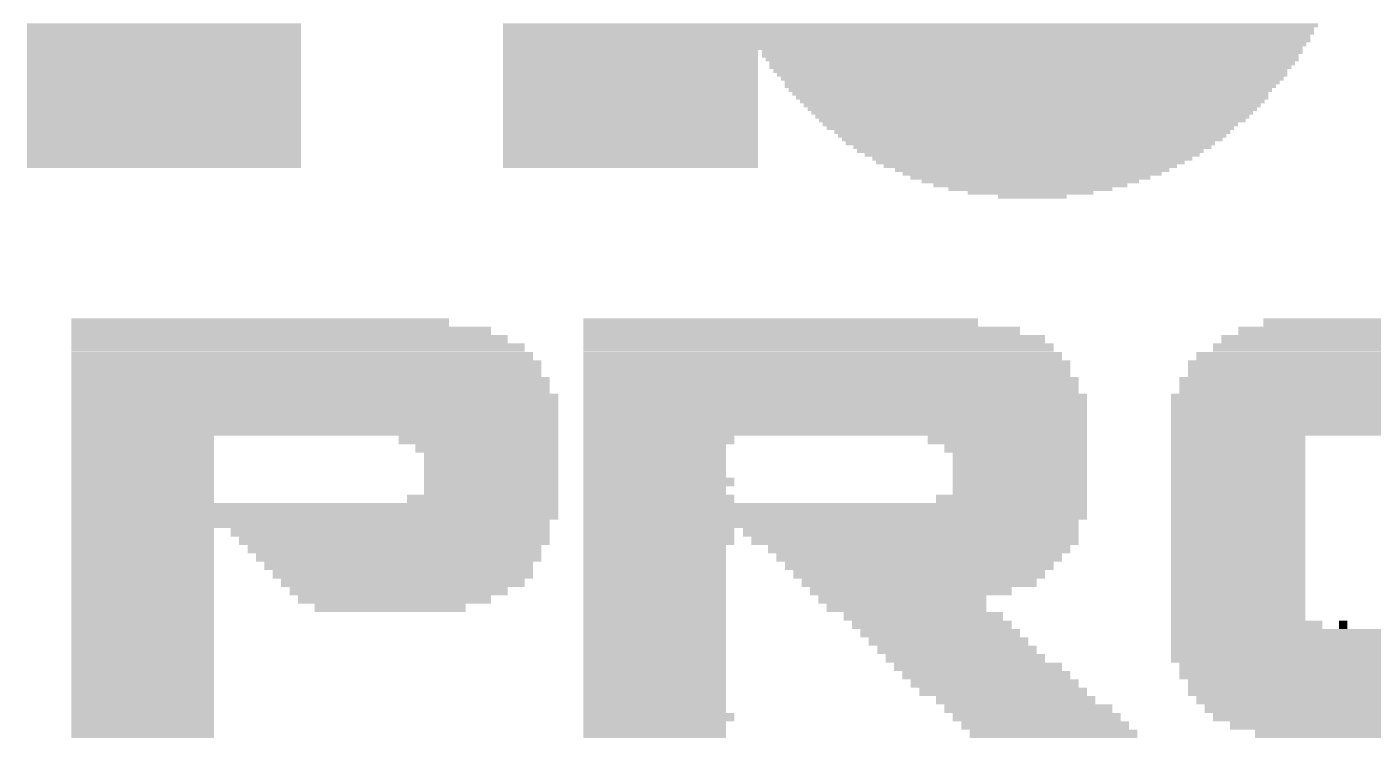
# Model space of a CAD drawing. Extents: x -21 to 88, y -12 to 76.
# Drawn here: x 44.775 to 48.31, y 33.737 to 35.604 of the extents above; entities that cross this region are included whole.
import ezdxf

# ---------------------------------------------------------------- set-up
doc = ezdxf.new("R2010")
doc.units = 0
doc.layers.add('21', color=253, linetype='CONTINUOUS')
doc.layers.add('22', color=253, linetype='CONTINUOUS')

# ---------------------------------------------------------------- blocks, each defined once
blk = doc.blocks.new('RECT')
blk.add_solid([(-0.5, -0.5), (0.5, -0.5), (-0.5, 0.5), (0.5, 0.5)])

msp = doc.modelspace()

# ---------------------------------------------------------------- block references
at = {"layer": '21'}
for p, xscale, yscale in [((45.3874, 34.8283), 0.9921, 0.022), ((46.7543, 34.8283), 1.0362, 0.022), ((48.4961, 34.8283), 0.948, 0.022), ((45.4425, 34.8063), 1.1024, 0.022), ((45.4646, 34.7842), 1.1464, 0.022), ((46.8094, 34.8063), 1.1464, 0.022), ((46.8425, 34.7842), 1.2126, 0.022), ((48.4961, 34.7842), 1.1685, 0.022), ((48.4961, 34.8063), 1.0803, 0.022), ((45.4976, 34.7401), 1.2126, 0.022), ((45.4866, 34.7622), 1.1905, 0.022), ((46.8535, 34.7622), 1.2346, 0.022), ((46.8646, 34.7401), 1.2567, 0.022), ((48.4961, 34.7401), 1.3008, 0.022), ((48.5071, 34.7622), 1.2346, 0.022), ((45.5087, 34.7181), 1.2346, 0.022), ((46.8756, 34.7181), 1.2787, 0.022), ((48.4961, 34.7181), 1.3449, 0.022), ((45.5087, 34.6961), 1.2346, 0.022), ((45.5197, 34.674), 1.2567, 0.0221), ((46.8756, 34.6961), 1.2787, 0.022), ((46.8866, 34.674), 1.3008, 0.0221), ((48.4961, 34.674), 1.389, 0.0221), ((48.4961, 34.6961), 1.3449, 0.022), ((45.5197, 34.652), 1.2567, 0.022), ((46.8866, 34.652), 1.3008, 0.022), ((48.4961, 34.652), 1.389, 0.022), ((45.5307, 34.6299), 1.2787, 0.022), ((45.5307, 34.6079), 1.2787, 0.022), ((46.8976, 34.6299), 1.3228, 0.022), ((46.8976, 34.6079), 1.3228, 0.022), ((48.4961, 34.6299), 1.4331, 0.022), ((48.4961, 34.6079), 1.4331, 0.022), ((45.5307, 34.5858), 1.2787, 0.022), ((45.5307, 34.5638), 1.2787, 0.022), ((46.8976, 34.5858), 1.3228, 0.022), ((46.8976, 34.5638), 1.3228, 0.022), ((48.4961, 34.5858), 1.4331, 0.022), ((48.4961, 34.5638), 1.4331, 0.022), ((45.5307, 34.5417), 1.2787, 0.022), ((46.8976, 34.5417), 1.3228, 0.022), ((48.4961, 34.5417), 1.4331, 0.022), ((45.0787, 34.5197), 0.3748, 0.022), ((45.0787, 34.4976), 0.3748, 0.022), ((45.9606, 34.5197), 0.4189, 0.022), ((45.9827, 34.4976), 0.3748, 0.022), ((46.4346, 34.5197), 0.3969, 0.022), ((46.4236, 34.4976), 0.3748, 0.022), ((47.3496, 34.5197), 0.4189, 0.022), ((47.3716, 34.4976), 0.3748, 0.022), ((47.9559, 34.5197), 0.3528, 0.022), ((47.9559, 34.4976), 0.3528, 0.022), ((45.0787, 34.4756), 0.3748, 0.022), ((45.9937, 34.4756), 0.3528, 0.022), ((46.4236, 34.4756), 0.3748, 0.022), ((47.3827, 34.4756), 0.3528, 0.022), ((47.9559, 34.4756), 0.3528, 0.022), ((45.0787, 34.4535), 0.3748, 0.0221), ((45.0787, 34.4315), 0.3748, 0.022), ((45.9937, 34.4535), 0.3528, 0.0221), ((45.9937, 34.4315), 0.3528, 0.022), ((46.4236, 34.4535), 0.3748, 0.0221), ((46.4236, 34.4315), 0.3748, 0.022), ((47.3827, 34.4535), 0.3528, 0.0221), ((47.3827, 34.4315), 0.3528, 0.022), ((47.9559, 34.4535), 0.3528, 0.0221), ((47.9559, 34.4315), 0.3528, 0.022), ((45.0787, 34.4094), 0.3748, 0.022), ((45.0787, 34.3874), 0.3748, 0.022), ((45.9937, 34.4094), 0.3528, 0.022), ((45.9937, 34.3874), 0.3528, 0.022), ((46.4346, 34.4094), 0.3969, 0.022), ((46.4236, 34.3874), 0.3748, 0.022), ((47.3827, 34.4094), 0.3528, 0.022), ((47.3827, 34.3874), 0.3528, 0.022), ((47.9559, 34.4094), 0.3528, 0.022), ((47.9559, 34.3874), 0.3528, 0.022), ((45.0787, 34.3653), 0.3748, 0.022), ((45.9717, 34.3653), 0.3969, 0.022), ((46.4346, 34.3653), 0.3969, 0.022), ((47.3606, 34.3653), 0.3969, 0.022), ((47.9559, 34.3653), 0.3528, 0.022), ((45.5307, 34.3433), 1.2787, 0.022), ((45.5307, 34.3212), 1.2787, 0.022), ((46.8976, 34.3433), 1.3228, 0.022), ((46.8976, 34.3212), 1.3228, 0.022), ((47.9559, 34.3433), 0.3528, 0.022), ((47.9559, 34.3212), 0.3528, 0.022), ((45.5197, 34.2992), 1.2567, 0.022), ((46.8866, 34.2992), 1.3008, 0.022), ((47.9559, 34.2992), 0.3528, 0.022), ((45.0787, 34.2772), 0.3748, 0.022), ((45.0787, 34.2551), 0.3748, 0.022), ((45.7291, 34.2772), 0.8378, 0.022), ((45.7402, 34.2551), 0.8157, 0.022), ((46.4346, 34.2772), 0.3969, 0.022), ((46.4346, 34.2551), 0.3969, 0.022), ((47.0961, 34.2772), 0.8819, 0.022), ((47.1071, 34.2551), 0.8598, 0.022), ((47.9559, 34.2772), 0.3528, 0.022), ((47.9559, 34.2551), 0.3528, 0.022), ((45.0787, 34.2331), 0.3748, 0.0221), ((45.0787, 34.211), 0.3748, 0.022), ((45.7402, 34.2331), 0.7717, 0.0221), ((45.7512, 34.211), 0.7496, 0.022), ((46.4236, 34.2331), 0.3748, 0.0221), ((46.4236, 34.211), 0.3748, 0.022), ((47.1181, 34.2331), 0.7937, 0.0221), ((47.1181, 34.211), 0.7496, 0.022), ((47.9559, 34.2331), 0.3528, 0.0221), ((47.9559, 34.211), 0.3528, 0.022), ((45.0787, 34.189), 0.3748, 0.022), ((45.7512, 34.189), 0.7055, 0.022), ((46.4236, 34.189), 0.3748, 0.022), ((47.1181, 34.189), 0.7055, 0.022), ((47.9559, 34.189), 0.3528, 0.022), ((45.0787, 34.1669), 0.3748, 0.022), ((45.0787, 34.1449), 0.3748, 0.022), ((45.7622, 34.1669), 0.6835, 0.022), ((45.7622, 34.1449), 0.6394, 0.022), ((46.4236, 34.1669), 0.3748, 0.022), ((46.4236, 34.1449), 0.3748, 0.022), ((47.1181, 34.1669), 0.6614, 0.022), ((47.1181, 34.1449), 0.6173, 0.022), ((47.9559, 34.1669), 0.3528, 0.022), ((47.9559, 34.1449), 0.3528, 0.022), ((45.0787, 34.1228), 0.3748, 0.022), ((45.7512, 34.1228), 0.5732, 0.022), ((46.4236, 34.1228), 0.3748, 0.022), ((47.0961, 34.1228), 0.5291, 0.022), ((47.9559, 34.1228), 0.3528, 0.022), ((45.0787, 34.1008), 0.3748, 0.022), ((45.0787, 34.0787), 0.3748, 0.022), ((45.7402, 34.1008), 0.5071, 0.022), ((45.7291, 34.0787), 0.3969, 0.022), ((46.4236, 34.1008), 0.3748, 0.022), ((46.4236, 34.0787), 0.3748, 0.022), ((47.074, 34.1008), 0.4409, 0.022), ((47.085, 34.0787), 0.4189, 0.022), ((47.9559, 34.1008), 0.3528, 0.022), ((47.9559, 34.0787), 0.3528, 0.022), ((45.0787, 34.0567), 0.3748, 0.022), ((45.0787, 34.0346), 0.3748, 0.0221), ((46.4236, 34.0567), 0.3748, 0.022), ((46.4236, 34.0346), 0.3748, 0.0221), ((47.1291, 34.0567), 0.4189, 0.022), ((47.1512, 34.0346), 0.4189, 0.0221), ((47.9779, 34.0346), 0.3969, 0.0221), ((47.9559, 34.0567), 0.3528, 0.022), ((48.2315, 34.0346), 0.022, 0.0221), ((45.0787, 34.0126), 0.3748, 0.022), ((46.4236, 34.0126), 0.3748, 0.022), ((47.1732, 34.0126), 0.4189, 0.022), ((48.4961, 34.0126), 1.4331, 0.022), ((45.0787, 33.9905), 0.3748, 0.022), ((45.0787, 33.9685), 0.3748, 0.022), ((46.4236, 33.9905), 0.3748, 0.022), ((46.4236, 33.9685), 0.3748, 0.022), ((47.1953, 33.9905), 0.4189, 0.022), ((47.2173, 33.9685), 0.4189, 0.022), ((48.4961, 33.9905), 1.4331, 0.022), ((48.4961, 33.9685), 1.4331, 0.022), ((45.0787, 33.9464), 0.3748, 0.022), ((46.4236, 33.9464), 0.3748, 0.022), ((47.2394, 33.9464), 0.4189, 0.022), ((48.4961, 33.9464), 1.4331, 0.022), ((45.0787, 33.9244), 0.3748, 0.022), ((45.0787, 33.9024), 0.3748, 0.022), ((46.4236, 33.9244), 0.3748, 0.022), ((46.4236, 33.9024), 0.3748, 0.022), ((47.2724, 33.9244), 0.4409, 0.022), ((47.2945, 33.9024), 0.4409, 0.022), ((48.5071, 33.9244), 1.411, 0.022), ((48.4961, 33.9024), 1.389, 0.022), ((45.0787, 33.8803), 0.3748, 0.022), ((45.0787, 33.8583), 0.3748, 0.022), ((46.4236, 33.8803), 0.3748, 0.022), ((46.4236, 33.8583), 0.3748, 0.022), ((47.3165, 33.8803), 0.4409, 0.022), ((47.3386, 33.8583), 0.4409, 0.022), ((48.5071, 33.8803), 1.3669, 0.022), ((48.4961, 33.8583), 1.3449, 0.022), ((45.0787, 33.8362), 0.3748, 0.022), ((46.4236, 33.8362), 0.3748, 0.022), ((47.3716, 33.8362), 0.4189, 0.022), ((48.4961, 33.8362), 1.3008, 0.022), ((45.0787, 33.8142), 0.3748, 0.0221), ((45.0787, 33.7921), 0.3748, 0.022), ((46.4236, 33.8142), 0.3748, 0.0221), ((46.4346, 33.7921), 0.3969, 0.022), ((47.4047, 33.8142), 0.4409, 0.0221), ((47.4268, 33.7921), 0.4409, 0.022), ((48.4961, 33.8142), 1.2567, 0.0221), ((48.4961, 33.7921), 1.2126, 0.022), ((45.0787, 33.7701), 0.3748, 0.022), ((46.4236, 33.7701), 0.3748, 0.022), ((47.4488, 33.7701), 0.4409, 0.022), ((48.4961, 33.7701), 1.1244, 0.022), ((45.0787, 33.748), 0.3748, 0.022), ((46.4236, 33.748), 0.3748, 0.022), ((47.4709, 33.748), 0.4409, 0.022), ((48.4961, 33.748), 0.9921, 0.022)]:
    msp.add_blockref('RECT', p, dxfattribs=dict(at, xscale=xscale, yscale=yscale))
at = {"layer": '22', "yscale": 0.01, "rotation": 180}
for p, xscale in [((45.135, 35.6085), 0.72), ((45.135, 35.5985), 0.72), ((47.095, 35.6085), 2.14), ((47.09, 35.5985), 2.13), ((45.135, 35.5885), 0.72), ((45.135, 35.5785), 0.72), ((45.135, 35.5685), 0.72), ((45.135, 35.5585), 0.72), ((47.09, 35.5885), 2.13), ((47.085, 35.5785), 2.12), ((47.085, 35.5685), 2.12), ((47.08, 35.5585), 2.11), ((45.135, 35.5485), 0.72), ((45.135, 35.5385), 0.72), ((45.135, 35.5285), 0.72), ((47.075, 35.5485), 2.1), ((46.36, 35.5385), 0.67), ((46.36, 35.5285), 0.67), ((47.415, 35.5385), 1.42), ((47.41, 35.5285), 1.41), ((45.135, 35.5185), 0.72), ((45.135, 35.5085), 0.72), ((45.135, 35.4985), 0.72), ((45.135, 35.4885), 0.72), ((46.36, 35.5185), 0.67), ((46.36, 35.5085), 0.67), ((46.36, 35.4985), 0.67), ((46.36, 35.4885), 0.67), ((47.415, 35.5185), 1.4), ((47.415, 35.5085), 1.38), ((47.41, 35.4985), 1.37), ((47.41, 35.4885), 1.35), ((45.135, 35.4785), 0.72), ((45.135, 35.4685), 0.72), ((45.135, 35.4585), 0.72), ((46.36, 35.4785), 0.67), ((46.36, 35.4685), 0.67), ((46.36, 35.4585), 0.67), ((47.415, 35.4785), 1.34), ((47.415, 35.4685), 1.32), ((47.415, 35.4585), 1.3), ((45.135, 35.4485), 0.72), ((45.135, 35.4385), 0.72), ((45.135, 35.4285), 0.72), ((45.135, 35.4185), 0.72), ((46.36, 35.4485), 0.67), ((46.36, 35.4385), 0.67), ((46.36, 35.4285), 0.67), ((46.36, 35.4185), 0.67), ((47.41, 35.4485), 1.29), ((47.41, 35.4385), 1.27), ((47.41, 35.4285), 1.25), ((47.415, 35.4185), 1.24), ((45.135, 35.4085), 0.72), ((45.135, 35.3985), 0.72), ((45.135, 35.3885), 0.72), ((46.36, 35.4085), 0.67), ((46.36, 35.3985), 0.67), ((46.36, 35.3885), 0.67), ((47.415, 35.4085), 1.22), ((47.415, 35.3985), 1.2), ((47.415, 35.3885), 1.18), ((45.135, 35.3785), 0.72), ((45.135, 35.3685), 0.72), ((45.135, 35.3585), 0.72), ((45.135, 35.3485), 0.72), ((46.36, 35.3785), 0.67), ((46.36, 35.3685), 0.67), ((46.36, 35.3585), 0.67), ((46.36, 35.3485), 0.67), ((47.415, 35.3785), 1.16), ((47.415, 35.3685), 1.14), ((47.415, 35.3585), 1.12), ((47.41, 35.3485), 1.09), ((45.135, 35.3385), 0.72), ((45.135, 35.3285), 0.72), ((45.135, 35.3185), 0.72), ((46.36, 35.3385), 0.67), ((46.36, 35.3285), 0.67), ((46.36, 35.3185), 0.67), ((47.41, 35.3385), 1.07), ((47.415, 35.3285), 1.04), ((47.415, 35.3185), 1.02), ((45.135, 35.3085), 0.72), ((45.135, 35.2985), 0.72), ((45.135, 35.2885), 0.72), ((45.135, 35.2785), 0.72), ((46.36, 35.3085), 0.67), ((46.36, 35.2985), 0.67), ((46.36, 35.2885), 0.67), ((46.36, 35.2785), 0.67), ((47.41, 35.2985), 0.97), ((47.415, 35.2885), 0.94), ((47.41, 35.2785), 0.91), ((45.135, 35.2685), 0.72), ((45.135, 35.2585), 0.72), ((45.135, 35.2485), 0.72), ((46.36, 35.2685), 0.67), ((46.36, 35.2585), 0.67), ((46.36, 35.2485), 0.67), ((47.415, 35.2685), 0.88), ((47.415, 35.2585), 0.84), ((47.41, 35.2485), 0.81), ((45.135, 35.2385), 0.72), ((46.36, 35.2385), 0.67), ((47.41, 35.2385), 0.77), ((47.415, 35.2285), 0.72), ((47.415, 35.2185), 0.68), ((47.41, 35.2085), 0.63), ((47.41, 35.1985), 0.57), ((47.41, 35.1885), 0.51), ((47.41, 35.1785), 0.43), ((47.41, 35.1685), 0.33), ((47.415, 35.1585), 0.18)]:
    msp.add_blockref('RECT', p, dxfattribs=dict(at, xscale=xscale))
msp.add_blockref('RECT', (47.415, 35.3085), dxfattribs=at)

doc.saveas('drawing.dxf')
